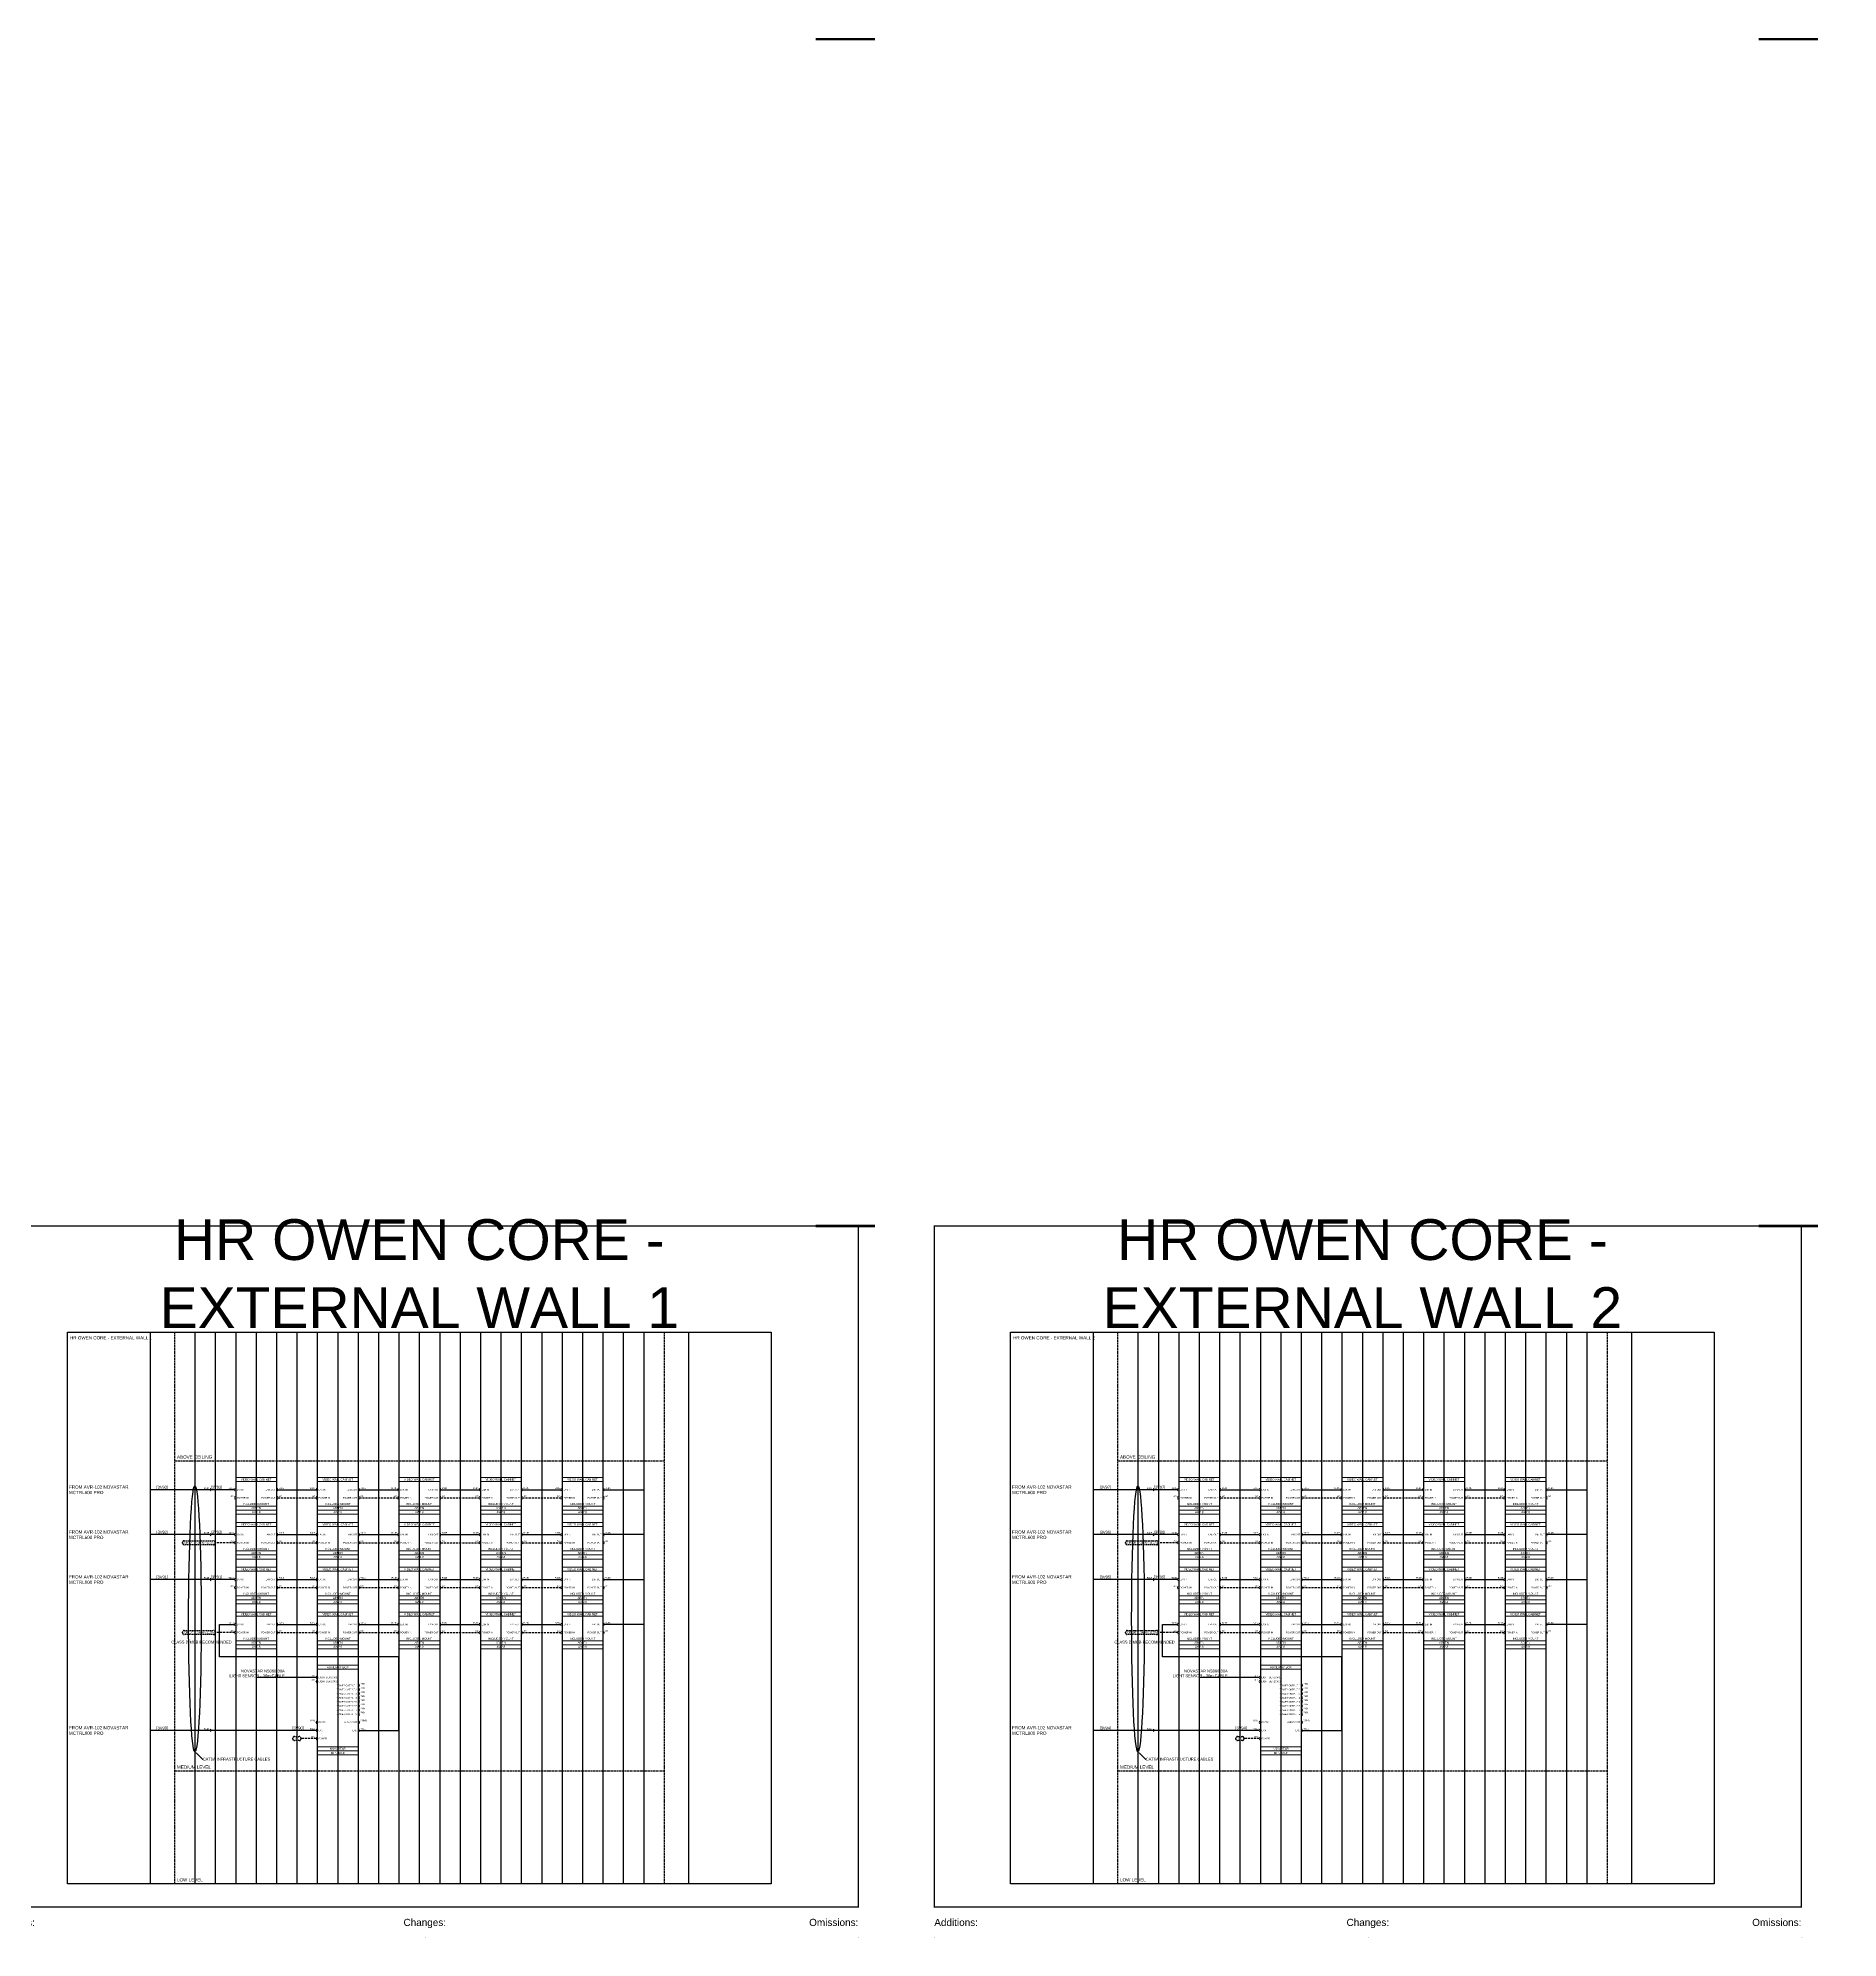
# Model space of a CAD drawing. Header units: millimetres. Extents: x -71336 to -35435, y -26189 to 22712.
# Drawn here: x -48688 to -46482, y -5716 to -3387 of the extents above; entities that cross this region are included whole.
import ezdxf
from ezdxf import colors
from ezdxf.entities.mleader import LeaderData, LeaderLine
from ezdxf.enums import TextEntityAlignment as Align
from ezdxf.math import Vec2, Vec3

# ---------------------------------------------------------------- set-up
doc = ezdxf.new("R2018")
doc.units = ezdxf.units.MM
doc.linetypes.add('DASHED', pattern=[0.75, 0.5, -0.25])
doc.linetypes.add('DASHED2', pattern=[0.375, 0.25, -0.125])
for name, color, linetype in [('SC - 3 Core Flex', 7, 'DASHED'), ('SC - Cat - Green - Data', 84, 'Continuous'), ('SC - Cat - Red - AV', 1, 'Continuous'), ('SC - Text', 7, 'Continuous'), ('Text', 7, 'Continuous')]:
    doc.layers.add(name, color=color, linetype=linetype)
doc.layers.add('SC - Equipment', color=7, linetype='Continuous', lineweight=13)
for name, color, linetype, plot in [('SC - Guides', 211, 'Continuous', False), ('SC - Titlesheet - Model', 250, 'Continuous', False), ('SC - Xlines', 252, 'Continuous', False)]:
    doc.layers.add(name, color=color, linetype=linetype, plot=plot)
doc.styles.add('ARIAL', font='arial.ttf')
doc.styles.get("Standard").update_dxf_attribs({"font": 'arial.ttf', "height": 35})

# ---------------------------------------------------------------- blocks, each defined once
blk = doc.blocks.new('*U189')
at = {"layer": 'SC - Guides', "color": 5, "ltscale": 5, "const_width": 2}
for points in [[(-415.5, 1287.4), (-465.5, 1287.4)], [(-415.5, 287), (-465.5, 287)]]:
    blk.add_lwpolyline(points, dxfattribs=at)
at = {"layer": 'SC - Titlesheet - Model', "color": 6, "ltscale": 5, "const_width": 1}
blk.add_lwpolyline([(-365.5, -287), (365.5, -287), (365.5, 287), (-365.5, 287)], close=True, dxfattribs=at)
at = {"ltscale": 5, "style": 'ARIAL'}
blk.add_text('Additions:', height=6, dxfattribs=at).set_placement((-365.5, -297), align=Align.TOP_LEFT)
blk.add_text('Changes:', height=6, dxfattribs=at).set_placement((0, -297), align=Align.TOP_CENTER)
blk.add_text('Omissions:', height=6, dxfattribs=at).set_placement((365.5, -297), align=Align.TOP_RIGHT)
at = {"layer": 'SC - Titlesheet - Model', "color": 5, "lineweight": 30, "ltscale": 5, "flags": 104}
blk.add_attdef('ADDITIONS', text='', height=5, dxfattribs=at).set_placement((-365.5, -312), align=Align.TOP_LEFT)
blk.add_attdef('CHANGES', text='', height=5, dxfattribs=at).set_placement((0, -312), align=Align.TOP_CENTER)
blk.add_attdef('OMISSIONS', text='', height=5, dxfattribs=at).set_placement((365.5, -312), align=Align.TOP_RIGHT)
blk = doc.blocks.new('NOVASTAR MFN300-B - SCHEMATIC')
at = {"layer": 'SC - Equipment'}
for p, q in [((-25, 0), (25, 0)), ((-25, -110), (-25, 0)), ((25, 0), (25, -110)), ((25, -5), (-25, -5)), ((25, -100), (-25, -100)), ((25, -100), (-25, -100)), ((25, -105), (-25, -105)), ((25, -105), (-25, -105)), ((25, -105), (-25, -105)), ((25, -110), (-25, -110))]:
    blk.add_line(p, q, dxfattribs=at)
at = {"layer": 'SC - Equipment', "const_width": 0.7}
for points in [[(-26.1, -15, 1), (-26.9, -15, 1)], [(-26.1, -20, 1), (-26.9, -20, 1)], [(26.1, -25, -1), (26.9, -25, -1)], [(26.1, -30, -1), (26.9, -30, -1)], [(26.1, -35, -1), (26.9, -35, -1)], [(26.1, -40, -1), (26.9, -40, -1)], [(26.1, -45, -1), (26.9, -45, -1)], [(-26.1, -70, 1), (-26.9, -70, 1)], [(26.1, -50, -1), (26.9, -50, -1)], [(26.1, -55, -1), (26.9, -55, -1)], [(26.1, -60, -1), (26.9, -60, -1)], [(26.1, -70, -1), (26.9, -70, -1)], [(-26.1, -80, 1), (-26.9, -80, 1)], [(-26.1, -90, 1), (-26.9, -90, 1)], [(26.1, -80, -1), (26.9, -80, -1)]]:
    blk.add_lwpolyline(points, format="xyb", close=True, dxfattribs=at)
at = {"layer": 'SC - Equipment'}
for centre, start, end in [((-26.5, -15), 270, 90), ((-26.5, -20), 270, 90), ((26.5, -25), 90, 270), ((26.5, -30), 90, 270), ((26.5, -35), 90, 270), ((26.5, -40), 90, 270), ((26.5, -45), 90, 270), ((-26.5, -70), 270, 90), ((26.5, -50), 90, 270), ((26.5, -55), 90, 270), ((26.5, -60), 90, 270), ((26.5, -70), 90, 270), ((-26.5, -80), 270, 90), ((-26.5, -90), 270, 90), ((26.5, -80), 90, 270)]:
    blk.add_arc(centre, 1.5, start, end, dxfattribs=at)
at = {"ltscale": 5}
for tag, p in [('DESCRIPTION', (0, -2.5)), ('MODEL', (0, -107.5)), ('MAKE', (0, -102.5))]:
    blk.add_attdef(tag, text='', height=2.5, dxfattribs=at).set_placement(p, align=Align.MIDDLE_CENTER)
at = {"ltscale": 5, "flags": 1}
for tag, p in [('ROOM_TYPE', (45, -5)), ('LOCATION', (45, -10)), ('RACK_EQUIPMENT_(Y/N)', (45, -15)), ('AMP(@240V)', (45, -40)), ('WATT', (45, -45)), ('IP_(Y/N)', (45, -30)), ('POE(WATT)', (45, -35)), ('WEIGHT(KG)', (45, -55)), ('TRANSFORMER_TAPS', (45, -60)), ('BTU/H', (45, -50))]:
    blk.add_attdef(tag, p, '', height=2.5, dxfattribs=at)
blk.add_attdef('BRACKET', text='', height=2.5, dxfattribs=at).set_placement((0, -97.5), align=Align.MIDDLE_CENTER)
at = {"layer": 'SC - Equipment', "ltscale": 5, "char_height": 2}
for s, insert, width, attachment_point in [('DIN', (-27.5, -13), 5.774, 6), ('DIN', (-27.5, -18), 5.774, 6), ('LIGHT SENSOR 1', (-23.5, -15), 23.5, 4), ('LIGHT SENSOR 2', (-23.5, -20), 23.5, 4), ('PHX', (27.7, -23), 7.175, 4), ('POWER OUTPUT 1', (23.5, -25), 28.762, 6), ('POWER OUTPUT 2', (23.5, -30), 26.242, 6), ('POWER OUTPUT 3', (23.5, -35), 26.679, 6), ('POWER OUTPUT 4', (23.5, -40), 29.967, 6), ('POWER OUTPUT 5', (23.5, -45), 27.337, 6), ('PHX', (27.7, -28), 7.175, 4), ('PHX', (27.7, -33), 7.175, 4), ('PHX', (27.7, -38), 5.862, 4), ('PHX', (27.7, -43), 7.175, 4), ('D9M', (-27.5, -68), 5.774, 6), ('RS232', (-23.5, -70), 23.5, 4), ('POWER OUTPUT 6', (23.5, -50), 28.652, 6), ('POWER OUTPUT 7', (23.5, -55), 27.337, 6), ('POWER OUTPUT 8', (23.5, -60), 28.652, 6), ('AUDIO OUT', (23.5, -70), 23.5, 6), ('3.5MM', (27.7, -68), 7.175, 4), ('PHX', (27.7, -48), 7.175, 4), ('PHX', (27.7, -53), 7.175, 4), ('PHX', (27.7, -58), 7.175, 4), ('RJ45', (-27.5, -78), 5.774, 6), ('IEC', (-27.5, -88), 5.774, 6), ('LAN', (-23.5, -80), 23.5, 4), ('POWER', (-23.5, -90), 23.5, 4), ('LAN', (23.5, -80), 23.5, 6), ('RJ45', (27.7, -78), 7.175, 4)]:
    blk.add_mtext(s, dxfattribs=dict(at, insert=insert, width=width, attachment_point=attachment_point))
blk = doc.blocks.new('ABSEN AW2.8 - SCHEMATIC')
at = {"layer": 'SC - Equipment'}
for p, q in [((-25, 0), (25, 0)), ((-25, -45), (-25, 0)), ((25, 0), (25, -45)), ((25, -5), (-25, -5)), ((25, -35), (-25, -35)), ((25, -35), (-25, -35)), ((25, -40), (-25, -40)), ((25, -40), (-25, -40)), ((25, -40), (-25, -40)), ((25, -45), (-25, -45))]:
    blk.add_line(p, q, dxfattribs=at)
at = {"layer": 'SC - Equipment', "const_width": 0.7}
for points in [[(-26.1, -15, 1), (-26.9, -15, 1)], [(26.1, -15, -1), (26.9, -15, -1)], [(-26.1, -25, 1), (-26.9, -25, 1)], [(26.1, -25, -1), (26.9, -25, -1)]]:
    blk.add_lwpolyline(points, format="xyb", close=True, dxfattribs=at)
at = {"layer": 'SC - Equipment'}
for centre, start, end in [((-26.5, -15), 270, 90), ((26.5, -15), 90, 270), ((-26.5, -25), 270, 90), ((26.5, -25), 90, 270)]:
    blk.add_arc(centre, 1.5, start, end, dxfattribs=at)
at = {"ltscale": 5}
for tag, p in [('DESCRIPTION', (0, -2.5)), ('BRACKET', (0, -32.5)), ('MODEL', (0, -42.5)), ('MAKE', (0, -37.5))]:
    blk.add_attdef(tag, text='', height=2.5, dxfattribs=at).set_placement(p, align=Align.MIDDLE_CENTER)
at = {"ltscale": 5, "flags": 1}
for tag, p in [('ROOM_TYPE', (45, -5)), ('LOCATION', (45, -10)), ('RACK_EQUIPMENT_(Y/N)', (45, -15)), ('AMP(@240V)', (45, -40)), ('WATT', (45, -45)), ('IP_(Y/N)', (45, -30)), ('POE(WATT)', (45, -35)), ('WEIGHT(KG)', (45, -55)), ('TRANSFORMER_TAPS', (45, -60)), ('BTU/H', (45, -50))]:
    blk.add_attdef(tag, p, '', height=2.5, dxfattribs=at)
at = {"layer": 'SC - Equipment', "ltscale": 5, "char_height": 2}
for s, insert, width, attachment_point in [('RJ45', (-27.5, -13), 5.774, 6), ('AC', (-27.5, -23), 5.774, 6), ('LAN IN', (-23.5, -15), 23.5, 4), ('LAN OUT', (23.5, -15), 23.5, 6), ('AC', (27.7, -23), 3.746, 4), ('RJ45', (27.7, -13), 3.746, 4), ('POWER IN', (-23.5, -25), 23.5, 4), ('POWER OUT', (23.5, -25), 23.5, 6)]:
    blk.add_mtext(s, dxfattribs=dict(at, insert=insert, width=width, attachment_point=attachment_point))

msp = doc.modelspace()

# ---------------------------------------------------------------- linework, layer by layer
at = {"color": 30, "linetype": 'DASHED2', "ltscale": 5}
for p, q in [((-48520.517, -4973.253), (-48520.517, -5649.498)), ((-47920.517, -4973.253), (-47920.517, -5649.498)), ((-47364.742, -4973.253), (-47364.742, -5649.498)), ((-46764.742, -4973.253), (-46764.742, -5649.498))]:
    msp.add_line(p, q, dxfattribs=at)
at = {"color": 31, "linetype": 'DASHED2', "ltscale": 5}
for p, q in [((-47920.517, -5131.375), (-48520.517, -5131.375)), ((-46764.742, -5131.375), (-47364.742, -5131.375)), ((-47920.517, -5511.375), (-48520.517, -5511.375)), ((-46764.742, -5511.375), (-47364.742, -5511.375))]:
    msp.add_line(p, q, dxfattribs=at)
at = {"ltscale": 5}
for points in [[(-48347.017, -5396.375), (-48420.517, -5396.375)], [(-47191.242, -5396.375), (-47264.742, -5396.375)]]:
    msp.add_lwpolyline(points, dxfattribs=at)
at = {"layer": 'SC - 3 Core Flex', "ltscale": 5}
for points in [[(-48394.017, -5176.375), (-48347.017, -5176.375)], [(-48294.017, -5176.375), (-48247.017, -5176.375)], [(-48194.017, -5176.375), (-48147.017, -5176.375)], [(-48094.017, -5176.375), (-48047.017, -5176.375)], [(-47238.242, -5176.375), (-47191.242, -5176.375)], [(-47138.242, -5176.375), (-47091.242, -5176.375)], [(-47038.242, -5176.375), (-46991.242, -5176.375)], [(-46938.242, -5176.375), (-46891.242, -5176.375)], [(-48447.017, -5231.375), (-48470.517, -5231.375)], [(-48394.017, -5231.375), (-48347.017, -5231.375)], [(-48294.017, -5231.375), (-48247.017, -5231.375)], [(-48194.017, -5231.375), (-48147.017, -5231.375)], [(-48094.017, -5231.375), (-48047.017, -5231.375)], [(-47291.242, -5231.375), (-47314.742, -5231.375)], [(-47238.242, -5231.375), (-47191.242, -5231.375)], [(-47138.242, -5231.375), (-47091.242, -5231.375)], [(-47038.242, -5231.375), (-46991.242, -5231.375)], [(-46938.242, -5231.375), (-46891.242, -5231.375)], [(-48394.017, -5286.375), (-48347.017, -5286.375)], [(-48294.017, -5286.375), (-48247.017, -5286.375)], [(-48194.017, -5286.375), (-48147.017, -5286.375)], [(-48094.017, -5286.375), (-48047.017, -5286.375)], [(-47238.242, -5286.375), (-47191.242, -5286.375)], [(-47138.242, -5286.375), (-47091.242, -5286.375)], [(-47038.242, -5286.375), (-46991.242, -5286.375)], [(-46938.242, -5286.375), (-46891.242, -5286.375)], [(-48447.017, -5341.375), (-48470.517, -5341.375)], [(-48394.017, -5341.375), (-48347.017, -5341.375)], [(-48294.017, -5341.375), (-48247.017, -5341.375)], [(-48194.017, -5341.375), (-48147.017, -5341.375)], [(-48094.017, -5341.375), (-48047.017, -5341.375)], [(-47291.242, -5341.375), (-47314.742, -5341.375)], [(-47238.242, -5341.375), (-47191.242, -5341.375)], [(-47138.242, -5341.375), (-47091.242, -5341.375)], [(-47038.242, -5341.375), (-46991.242, -5341.375)], [(-46938.242, -5341.375), (-46891.242, -5341.375)], [(-48347.017, -5471.375), (-48365.615, -5471.375)], [(-47191.242, -5471.375), (-47209.84, -5471.375)]]:
    msp.add_lwpolyline(points, dxfattribs=at)
at = {"layer": 'SC - 3 Core Flex', "ltscale": 3}
for points in [[(-48508.615, -5228.875), (-48472.615, -5228.875, -0.41421356), (-48470.615, -5230.875), (-48470.615, -5231.875, -0.41421356), (-48472.615, -5233.875), (-48508.615, -5233.875, -0.41421356), (-48510.615, -5231.875), (-48510.615, -5230.875, -0.41421356)], [(-47352.84, -5228.875), (-47316.84, -5228.875, -0.41421356), (-47314.84, -5230.875), (-47314.84, -5231.875, -0.41421356), (-47316.84, -5233.875), (-47352.84, -5233.875, -0.41421356), (-47354.84, -5231.875), (-47354.84, -5230.875, -0.41421356)], [(-48508.615, -5338.875), (-48472.615, -5338.875, -0.41421356), (-48470.615, -5340.875), (-48470.615, -5341.875, -0.41421356), (-48472.615, -5343.875), (-48508.615, -5343.875, -0.41421356), (-48510.615, -5341.875), (-48510.615, -5340.875, -0.41421356)], [(-47352.84, -5338.875), (-47316.84, -5338.875, -0.41421356), (-47314.84, -5340.875), (-47314.84, -5341.875, -0.41421356), (-47316.84, -5343.875), (-47352.84, -5343.875, -0.41421356), (-47354.84, -5341.875), (-47354.84, -5340.875, -0.41421356)], [(-48373.615, -5468.875), (-48367.615, -5468.875, -0.41421356), (-48365.615, -5470.875), (-48365.615, -5471.875, -0.41421356), (-48367.615, -5473.875), (-48373.615, -5473.875, -0.41421356), (-48375.615, -5471.875), (-48375.615, -5470.875, -0.41421356)], [(-47217.84, -5468.875), (-47211.84, -5468.875, -0.41421356), (-47209.84, -5470.875), (-47209.84, -5471.875, -0.41421356), (-47211.84, -5473.875), (-47217.84, -5473.875, -0.41421356), (-47219.84, -5471.875), (-47219.84, -5470.875, -0.41421356)]]:
    msp.add_lwpolyline(points, format="xyb", close=True, dxfattribs=at)
at = {"layer": 'SC - Cat - Green - Data', "ltscale": 5}
for points in [[(-48477.012, -5166.375), (-48550.513, -5166.375)], [(-47321.238, -5166.375), (-47394.739, -5166.375)], [(-48477.012, -5221.375), (-48550.513, -5221.375)], [(-47321.238, -5221.375), (-47394.739, -5221.375)], [(-48477.012, -5276.375), (-48550.513, -5276.375)], [(-47321.238, -5276.375), (-47394.739, -5276.375)], [(-48477.012, -5461.375), (-48550.513, -5461.333)], [(-47321.238, -5461.375), (-47394.739, -5461.333)]]:
    msp.add_lwpolyline(points, dxfattribs=at)
at = {"layer": 'SC - Cat - Red - AV', "ltscale": 5}
for points in [[(-48447.017, -5166.375), (-48475.512, -5166.375)], [(-48394.017, -5166.375), (-48347.017, -5166.375)], [(-48294.017, -5166.375), (-48247.017, -5166.375)], [(-48194.017, -5166.375), (-48147.017, -5166.375)], [(-48094.017, -5166.375), (-48047.017, -5166.375)], [(-47994.017, -5166.375), (-47945.517, -5166.375), (-47945.517, -5221.375), (-47994.017, -5221.375)], [(-47291.242, -5166.375), (-47319.738, -5166.375)], [(-47238.242, -5166.375), (-47191.242, -5166.375)], [(-47138.242, -5166.375), (-47091.242, -5166.375)], [(-47038.242, -5166.375), (-46991.242, -5166.375)], [(-46938.242, -5166.375), (-46891.242, -5166.375)], [(-46838.242, -5166.375), (-46789.742, -5166.375), (-46789.742, -5221.375), (-46838.242, -5221.375)], [(-48447.017, -5221.375), (-48475.512, -5221.375)], [(-48394.017, -5221.375), (-48347.017, -5221.375)], [(-48294.017, -5221.375), (-48247.017, -5221.375)], [(-48194.017, -5221.375), (-48147.017, -5221.375)], [(-48094.017, -5221.375), (-48047.017, -5221.375)], [(-47291.242, -5221.375), (-47319.738, -5221.375)], [(-47238.242, -5221.375), (-47191.242, -5221.375)], [(-47138.242, -5221.375), (-47091.242, -5221.375)], [(-47038.242, -5221.375), (-46991.242, -5221.375)], [(-46938.242, -5221.375), (-46891.242, -5221.375)], [(-48447.017, -5276.375), (-48475.512, -5276.375)], [(-48394.017, -5276.375), (-48347.017, -5276.375)], [(-48294.017, -5276.375), (-48247.017, -5276.375)], [(-48194.017, -5276.375), (-48147.017, -5276.375)], [(-48094.017, -5276.375), (-48047.017, -5276.375)], [(-47994.017, -5276.375), (-47945.517, -5276.375), (-47945.517, -5331.375), (-47994.017, -5331.375)], [(-47291.242, -5276.375), (-47319.738, -5276.375)], [(-47238.242, -5276.375), (-47191.242, -5276.375)], [(-47138.242, -5276.375), (-47091.242, -5276.375)], [(-47038.242, -5276.375), (-46991.242, -5276.375)], [(-46938.242, -5276.375), (-46891.242, -5276.375)], [(-46838.242, -5276.375), (-46789.742, -5276.375), (-46789.742, -5331.375), (-46838.242, -5331.375)], [(-48294.017, -5461.375), (-48245.517, -5461.375), (-48245.517, -5371.375), (-48465.517, -5371.375), (-48465.517, -5331.375), (-48447.017, -5331.375)], [(-48394.017, -5331.375), (-48347.017, -5331.375)], [(-48294.017, -5331.375), (-48247.017, -5331.375)], [(-48194.017, -5331.375), (-48147.017, -5331.375)], [(-48094.017, -5331.375), (-48047.017, -5331.375)], [(-47138.242, -5461.375), (-47089.742, -5461.375), (-47089.742, -5371.375), (-47309.742, -5371.375), (-47309.742, -5331.375), (-47291.242, -5331.375)], [(-47238.242, -5331.375), (-47191.242, -5331.375)], [(-47138.242, -5331.375), (-47091.242, -5331.375)], [(-47038.242, -5331.375), (-46991.242, -5331.375)], [(-46938.242, -5331.375), (-46891.242, -5331.375)], [(-48347.017, -5461.375), (-48475.512, -5461.375)], [(-47191.242, -5461.375), (-47319.738, -5461.375)]]:
    msp.add_lwpolyline(points, dxfattribs=at)
at = {"layer": 'SC - Equipment', "const_width": 0.7}
for points in [[(-48476.612, -5166.418, 1), (-48477.412, -5166.418, 1)], [(-47320.838, -5166.418, 1), (-47321.638, -5166.418, 1)], [(-48476.612, -5221.418, 1), (-48477.412, -5221.418, 1)], [(-47320.838, -5221.418, 1), (-47321.638, -5221.418, 1)], [(-48476.612, -5276.418, 1), (-48477.412, -5276.418, 1)], [(-47320.838, -5276.418, 1), (-47321.638, -5276.418, 1)], [(-48476.612, -5461.375, 1), (-48477.412, -5461.375, 1)], [(-47320.838, -5461.375, 1), (-47321.638, -5461.375, 1)]]:
    msp.add_lwpolyline(points, format="xyb", close=True, dxfattribs=at)
at = {"layer": 'SC - Equipment'}
for centre in [(-48477.012, -5166.418), (-47321.238, -5166.418), (-48477.012, -5221.418), (-47321.238, -5221.418), (-48477.012, -5276.418), (-47321.238, -5276.418), (-48477.012, -5461.375), (-47321.238, -5461.375)]:
    msp.add_arc(centre, 1.5, 270, 90, dxfattribs=at)
at = {"layer": 'SC - Text'}
for centre in [(-48495.517, -5324.584), (-47339.742, -5324.584)]:
    msp.add_ellipse(centre, major_axis=(0, -162.834), ratio=0.04757466, dxfattribs=at)
at = {"layer": 'SC - Xlines', "ltscale": 5, "transparency": 33554687}
for points in [[(-48651.654, -4973.253), (-47789.38, -4973.253), (-47789.38, -5649.498), (-48651.654, -5649.498)], [(-47495.879, -4973.253), (-46633.605, -4973.253), (-46633.605, -5649.498), (-47495.879, -5649.498)]]:
    msp.add_lwpolyline(points, close=True, dxfattribs=at)
at = {"layer": 'SC - Xlines', "ltscale": 5}
for points in [[(-48550.517, -4973.253), (-48550.517, -5649.498)], [(-48470.517, -4973.253), (-48470.517, -5649.498)], [(-48420.517, -4973.253), (-48420.517, -5649.498)], [(-48370.517, -4973.253), (-48370.517, -5649.498)], [(-48320.517, -4973.253), (-48320.517, -5649.498)], [(-48270.517, -4973.253), (-48270.517, -5649.498)], [(-48220.517, -4973.253), (-48220.517, -5649.498)], [(-48170.517, -4973.253), (-48170.517, -5649.498)], [(-48120.517, -4973.253), (-48120.517, -5649.498)], [(-48070.517, -4973.253), (-48070.517, -5649.498)], [(-48020.517, -4973.253), (-48020.517, -5649.498)], [(-47970.517, -4973.253), (-47970.517, -5649.498)], [(-47890.517, -4973.253), (-47890.517, -5649.498)], [(-47394.742, -4973.253), (-47394.742, -5649.498)], [(-47314.742, -4973.253), (-47314.742, -5649.498)], [(-47264.742, -4973.253), (-47264.742, -5649.498)], [(-47214.742, -4973.253), (-47214.742, -5649.498)], [(-47164.742, -4973.253), (-47164.742, -5649.498)], [(-47114.742, -4973.253), (-47114.742, -5649.498)], [(-47064.742, -4973.253), (-47064.742, -5649.498)], [(-47014.742, -4973.253), (-47014.742, -5649.498)], [(-46964.742, -4973.253), (-46964.742, -5649.498)], [(-46914.742, -4973.253), (-46914.742, -5649.498)], [(-46864.742, -4973.253), (-46864.742, -5649.498)], [(-46814.742, -4973.253), (-46814.742, -5649.498)], [(-46734.742, -4973.253), (-46734.742, -5649.498)]]:
    msp.add_lwpolyline(points, dxfattribs=at)
at = {"layer": 'SC - Xlines', "color": 250, "ltscale": 5}
for points in [[(-48495.517, -4973.253), (-48495.517, -5649.498)], [(-48445.517, -4973.253), (-48445.517, -5649.498)], [(-48395.517, -4973.253), (-48395.517, -5649.498)], [(-48345.517, -4973.253), (-48345.517, -5649.498)], [(-48295.517, -4973.253), (-48295.517, -5649.498)], [(-48245.517, -4973.253), (-48245.517, -5649.498)], [(-48195.517, -4973.253), (-48195.517, -5649.498)], [(-48145.517, -4973.253), (-48145.517, -5649.498)], [(-48095.517, -4973.253), (-48095.517, -5649.498)], [(-48045.517, -4973.253), (-48045.517, -5649.498)], [(-47995.517, -4973.253), (-47995.517, -5649.498)], [(-47945.517, -4973.253), (-47945.517, -5649.498)], [(-47339.742, -4973.253), (-47339.742, -5649.498)], [(-47289.742, -4973.253), (-47289.742, -5649.498)], [(-47239.742, -4973.253), (-47239.742, -5649.498)], [(-47189.742, -4973.253), (-47189.742, -5649.498)], [(-47139.742, -4973.253), (-47139.742, -5649.498)], [(-47089.742, -4973.253), (-47089.742, -5649.498)], [(-47039.742, -4973.253), (-47039.742, -5649.498)], [(-46989.742, -4973.253), (-46989.742, -5649.498)], [(-46939.742, -4973.253), (-46939.742, -5649.498)], [(-46889.742, -4973.253), (-46889.742, -5649.498)], [(-46839.742, -4973.253), (-46839.742, -5649.498)], [(-46789.742, -4973.253), (-46789.742, -5649.498)]]:
    msp.add_lwpolyline(points, dxfattribs=at)

# ---------------------------------------------------------------- block references
ref = msp.add_blockref('*U189', (-48213.817, -5260.478), dxfattribs=dict(xscale=1.453726663415115, yscale=1.453726663415115, zscale=1.453726663415115))
lines = msp.add_mtext('-', dxfattribs={"layer": 'SC - Titlesheet - Model', "color": 5, "ltscale": 5, "insert": (-48745.154, -5714.041), "char_height": 2.5, "attachment_point": 1})
ref.add_attrib('ADDITIONS', '', (-48745.154, -5714.041), dxfattribs={"flags": 104}).embed_mtext(lines)
lines = msp.add_mtext('-', dxfattribs={"layer": 'SC - Titlesheet - Model', "color": 5, "ltscale": 5, "insert": (-47682.48, -5714.041), "char_height": 2.5, "attachment_point": 1})
ref.add_attrib('OMISSIONS', '', (-47682.48, -5714.041), dxfattribs={"flags": 104}).embed_mtext(lines)
lines = msp.add_mtext('-', dxfattribs={"layer": 'SC - Titlesheet - Model', "color": 5, "ltscale": 5, "insert": (-48213.817, -5714.041), "char_height": 2.5, "attachment_point": 1})
ref.add_attrib('CHANGES', '', (-48213.817, -5714.041), dxfattribs={"flags": 104}).embed_mtext(lines)
ref = msp.add_blockref('*U189', (-47058.043, -5260.478), dxfattribs=dict(xscale=1.453726663415115, yscale=1.453726663415115, zscale=1.453726663415115))
lines = msp.add_mtext('-', dxfattribs={"layer": 'SC - Titlesheet - Model', "color": 5, "ltscale": 5, "insert": (-47589.38, -5714.041), "char_height": 2.5, "attachment_point": 1})
ref.add_attrib('ADDITIONS', '', (-47589.38, -5714.041), dxfattribs={"flags": 104}).embed_mtext(lines)
lines = msp.add_mtext('-', dxfattribs={"layer": 'SC - Titlesheet - Model', "color": 5, "ltscale": 5, "insert": (-46526.706, -5714.041), "char_height": 2.5, "attachment_point": 1})
ref.add_attrib('OMISSIONS', '', (-46526.706, -5714.041), dxfattribs={"flags": 104}).embed_mtext(lines)
lines = msp.add_mtext('-', dxfattribs={"layer": 'SC - Titlesheet - Model', "color": 5, "ltscale": 5, "insert": (-47058.043, -5714.041), "char_height": 2.5, "attachment_point": 1})
ref.add_attrib('CHANGES', '', (-47058.043, -5714.041), dxfattribs={"flags": 104}).embed_mtext(lines)
ref = msp.add_blockref('*U189', (-45902.268, -5260.478), dxfattribs=dict(xscale=1.453726663415115, yscale=1.453726663415115, zscale=1.453726663415115))
lines = msp.add_mtext('-', dxfattribs={"layer": 'SC - Titlesheet - Model', "color": 5, "ltscale": 5, "insert": (-46433.605, -5714.041), "char_height": 2.5, "attachment_point": 1})
ref.add_attrib('ADDITIONS', '', (-46433.605, -5714.041), dxfattribs={"flags": 104}).embed_mtext(lines)
lines = msp.add_mtext('-', dxfattribs={"layer": 'SC - Titlesheet - Model', "color": 5, "ltscale": 5, "insert": (-45370.931, -5714.041), "char_height": 2.5, "attachment_point": 1})
ref.add_attrib('OMISSIONS', '', (-45370.931, -5714.041), dxfattribs={"flags": 104}).embed_mtext(lines)
lines = msp.add_mtext('-', dxfattribs={"layer": 'SC - Titlesheet - Model', "color": 5, "ltscale": 5, "insert": (-45902.268, -5714.041), "char_height": 2.5, "attachment_point": 1})
ref.add_attrib('CHANGES', '', (-45902.268, -5714.041), dxfattribs={"flags": 104}).embed_mtext(lines)
at = {"ltscale": 5}
for name, p, values in [('ABSEN AW2.8 - SCHEMATIC', (-48420.517, -5151.375), {'DESCRIPTION': 'VIDEO WALL CABINET', 'MAKE': 'ABSEN', 'MODEL': 'AW2.8', 'BRACKET': 'INCLUDED MOUNT'}), ('ABSEN AW2.8 - SCHEMATIC', (-48320.517, -5151.375), {'DESCRIPTION': 'VIDEO WALL CABINET', 'MAKE': 'ABSEN', 'MODEL': 'AW2.8', 'BRACKET': 'INCLUDED MOUNT'}), ('ABSEN AW2.8 - SCHEMATIC', (-48220.517, -5151.375), {'DESCRIPTION': 'VIDEO WALL CABINET', 'MAKE': 'ABSEN', 'MODEL': 'AW2.8', 'BRACKET': 'INCLUDED MOUNT'}), ('ABSEN AW2.8 - SCHEMATIC', (-48120.517, -5151.375), {'DESCRIPTION': 'VIDEO WALL CABINET', 'MAKE': 'ABSEN', 'MODEL': 'AW2.8', 'BRACKET': 'INCLUDED MOUNT'}), ('ABSEN AW2.8 - SCHEMATIC', (-48020.517, -5151.375), {'DESCRIPTION': 'VIDEO WALL CABINET', 'MAKE': 'ABSEN', 'MODEL': 'AW2.8', 'BRACKET': 'INCLUDED MOUNT'}), ('ABSEN AW2.8 - SCHEMATIC', (-47264.742, -5151.375), {'DESCRIPTION': 'VIDEO WALL CABINET', 'MAKE': 'ABSEN', 'MODEL': 'AW2.8', 'BRACKET': 'INCLUDED MOUNT'}), ('ABSEN AW2.8 - SCHEMATIC', (-47164.742, -5151.375), {'DESCRIPTION': 'VIDEO WALL CABINET', 'MAKE': 'ABSEN', 'MODEL': 'AW2.8', 'BRACKET': 'INCLUDED MOUNT'}), ('ABSEN AW2.8 - SCHEMATIC', (-47064.742, -5151.375), {'DESCRIPTION': 'VIDEO WALL CABINET', 'MAKE': 'ABSEN', 'MODEL': 'AW2.8', 'BRACKET': 'INCLUDED MOUNT'}), ('ABSEN AW2.8 - SCHEMATIC', (-46964.742, -5151.375), {'DESCRIPTION': 'VIDEO WALL CABINET', 'MAKE': 'ABSEN', 'MODEL': 'AW2.8', 'BRACKET': 'INCLUDED MOUNT'}), ('ABSEN AW2.8 - SCHEMATIC', (-46864.742, -5151.375), {'DESCRIPTION': 'VIDEO WALL CABINET', 'MAKE': 'ABSEN', 'MODEL': 'AW2.8', 'BRACKET': 'INCLUDED MOUNT'}), ('ABSEN AW2.8 - SCHEMATIC', (-48420.517, -5206.375), {'DESCRIPTION': 'VIDEO WALL CABINET', 'MAKE': 'ABSEN', 'MODEL': 'AW2.8', 'BRACKET': 'INCLUDED MOUNT'}), ('ABSEN AW2.8 - SCHEMATIC', (-48320.517, -5206.375), {'DESCRIPTION': 'VIDEO WALL CABINET', 'MAKE': 'ABSEN', 'MODEL': 'AW2.8', 'BRACKET': 'INCLUDED MOUNT'}), ('ABSEN AW2.8 - SCHEMATIC', (-48220.517, -5206.375), {'DESCRIPTION': 'VIDEO WALL CABINET', 'MAKE': 'ABSEN', 'MODEL': 'AW2.8', 'BRACKET': 'INCLUDED MOUNT'}), ('ABSEN AW2.8 - SCHEMATIC', (-48120.517, -5206.375), {'DESCRIPTION': 'VIDEO WALL CABINET', 'MAKE': 'ABSEN', 'MODEL': 'AW2.8', 'BRACKET': 'INCLUDED MOUNT'}), ('ABSEN AW2.8 - SCHEMATIC', (-48020.517, -5206.375), {'DESCRIPTION': 'VIDEO WALL CABINET', 'MAKE': 'ABSEN', 'MODEL': 'AW2.8', 'BRACKET': 'INCLUDED MOUNT'}), ('ABSEN AW2.8 - SCHEMATIC', (-47264.742, -5206.375), {'DESCRIPTION': 'VIDEO WALL CABINET', 'MAKE': 'ABSEN', 'MODEL': 'AW2.8', 'BRACKET': 'INCLUDED MOUNT'}), ('ABSEN AW2.8 - SCHEMATIC', (-47164.742, -5206.375), {'DESCRIPTION': 'VIDEO WALL CABINET', 'MAKE': 'ABSEN', 'MODEL': 'AW2.8', 'BRACKET': 'INCLUDED MOUNT'}), ('ABSEN AW2.8 - SCHEMATIC', (-47064.742, -5206.375), {'DESCRIPTION': 'VIDEO WALL CABINET', 'MAKE': 'ABSEN', 'MODEL': 'AW2.8', 'BRACKET': 'INCLUDED MOUNT'}), ('ABSEN AW2.8 - SCHEMATIC', (-46964.742, -5206.375), {'DESCRIPTION': 'VIDEO WALL CABINET', 'MAKE': 'ABSEN', 'MODEL': 'AW2.8', 'BRACKET': 'INCLUDED MOUNT'}), ('ABSEN AW2.8 - SCHEMATIC', (-46864.742, -5206.375), {'DESCRIPTION': 'VIDEO WALL CABINET', 'MAKE': 'ABSEN', 'MODEL': 'AW2.8', 'BRACKET': 'INCLUDED MOUNT'}), ('ABSEN AW2.8 - SCHEMATIC', (-48420.517, -5261.375), {'DESCRIPTION': 'VIDEO WALL CABINET', 'MAKE': 'ABSEN', 'MODEL': 'AW2.8', 'BRACKET': 'INCLUDED MOUNT'}), ('ABSEN AW2.8 - SCHEMATIC', (-48320.517, -5261.375), {'DESCRIPTION': 'VIDEO WALL CABINET', 'MAKE': 'ABSEN', 'MODEL': 'AW2.8', 'BRACKET': 'INCLUDED MOUNT'}), ('ABSEN AW2.8 - SCHEMATIC', (-48220.517, -5261.375), {'DESCRIPTION': 'VIDEO WALL CABINET', 'MAKE': 'ABSEN', 'MODEL': 'AW2.8', 'BRACKET': 'INCLUDED MOUNT'}), ('ABSEN AW2.8 - SCHEMATIC', (-48120.517, -5261.375), {'DESCRIPTION': 'VIDEO WALL CABINET', 'MAKE': 'ABSEN', 'MODEL': 'AW2.8', 'BRACKET': 'INCLUDED MOUNT'}), ('ABSEN AW2.8 - SCHEMATIC', (-48020.517, -5261.375), {'DESCRIPTION': 'VIDEO WALL CABINET', 'MAKE': 'ABSEN', 'MODEL': 'AW2.8', 'BRACKET': 'INCLUDED MOUNT'}), ('ABSEN AW2.8 - SCHEMATIC', (-47264.742, -5261.375), {'DESCRIPTION': 'VIDEO WALL CABINET', 'MAKE': 'ABSEN', 'MODEL': 'AW2.8', 'BRACKET': 'INCLUDED MOUNT'}), ('ABSEN AW2.8 - SCHEMATIC', (-47164.742, -5261.375), {'DESCRIPTION': 'VIDEO WALL CABINET', 'MAKE': 'ABSEN', 'MODEL': 'AW2.8', 'BRACKET': 'INCLUDED MOUNT'}), ('ABSEN AW2.8 - SCHEMATIC', (-47064.742, -5261.375), {'DESCRIPTION': 'VIDEO WALL CABINET', 'MAKE': 'ABSEN', 'MODEL': 'AW2.8', 'BRACKET': 'INCLUDED MOUNT'}), ('ABSEN AW2.8 - SCHEMATIC', (-46964.742, -5261.375), {'DESCRIPTION': 'VIDEO WALL CABINET', 'MAKE': 'ABSEN', 'MODEL': 'AW2.8', 'BRACKET': 'INCLUDED MOUNT'}), ('ABSEN AW2.8 - SCHEMATIC', (-46864.742, -5261.375), {'DESCRIPTION': 'VIDEO WALL CABINET', 'MAKE': 'ABSEN', 'MODEL': 'AW2.8', 'BRACKET': 'INCLUDED MOUNT'}), ('ABSEN AW2.8 - SCHEMATIC', (-48420.517, -5316.375), {'DESCRIPTION': 'VIDEO WALL CABINET', 'MAKE': 'ABSEN', 'MODEL': 'AW2.8', 'BRACKET': 'INCLUDED MOUNT'}), ('ABSEN AW2.8 - SCHEMATIC', (-48320.517, -5316.375), {'DESCRIPTION': 'VIDEO WALL CABINET', 'MAKE': 'ABSEN', 'MODEL': 'AW2.8', 'BRACKET': 'INCLUDED MOUNT'}), ('ABSEN AW2.8 - SCHEMATIC', (-48220.517, -5316.375), {'DESCRIPTION': 'VIDEO WALL CABINET', 'MAKE': 'ABSEN', 'MODEL': 'AW2.8', 'BRACKET': 'INCLUDED MOUNT'}), ('ABSEN AW2.8 - SCHEMATIC', (-48120.517, -5316.375), {'DESCRIPTION': 'VIDEO WALL CABINET', 'MAKE': 'ABSEN', 'MODEL': 'AW2.8', 'BRACKET': 'INCLUDED MOUNT'}), ('ABSEN AW2.8 - SCHEMATIC', (-48020.517, -5316.375), {'DESCRIPTION': 'VIDEO WALL CABINET', 'MAKE': 'ABSEN', 'MODEL': 'AW2.8', 'BRACKET': 'INCLUDED MOUNT'}), ('ABSEN AW2.8 - SCHEMATIC', (-47264.742, -5316.375), {'DESCRIPTION': 'VIDEO WALL CABINET', 'MAKE': 'ABSEN', 'MODEL': 'AW2.8', 'BRACKET': 'INCLUDED MOUNT'}), ('ABSEN AW2.8 - SCHEMATIC', (-47164.742, -5316.375), {'DESCRIPTION': 'VIDEO WALL CABINET', 'MAKE': 'ABSEN', 'MODEL': 'AW2.8', 'BRACKET': 'INCLUDED MOUNT'}), ('ABSEN AW2.8 - SCHEMATIC', (-47064.742, -5316.375), {'DESCRIPTION': 'VIDEO WALL CABINET', 'MAKE': 'ABSEN', 'MODEL': 'AW2.8', 'BRACKET': 'INCLUDED MOUNT'}), ('ABSEN AW2.8 - SCHEMATIC', (-46964.742, -5316.375), {'DESCRIPTION': 'VIDEO WALL CABINET', 'MAKE': 'ABSEN', 'MODEL': 'AW2.8', 'BRACKET': 'INCLUDED MOUNT'}), ('ABSEN AW2.8 - SCHEMATIC', (-46864.742, -5316.375), {'DESCRIPTION': 'VIDEO WALL CABINET', 'MAKE': 'ABSEN', 'MODEL': 'AW2.8', 'BRACKET': 'INCLUDED MOUNT'}), ('NOVASTAR MFN300-B - SCHEMATIC', (-48320.517, -5381.375), {'DESCRIPTION': 'AUXILIARY BOX', 'MAKE': 'NOVASTAR', 'MODEL': 'MFN300-B'}), ('NOVASTAR MFN300-B - SCHEMATIC', (-47164.742, -5381.375), {'DESCRIPTION': 'AUXILIARY BOX', 'MAKE': 'NOVASTAR', 'MODEL': 'MFN300-B'})]:
    msp.add_blockref(name, p, dxfattribs=at).add_auto_attribs(values)

# ---------------------------------------------------------------- texts
at = {"layer": 'SC - Equipment', "ltscale": 5, "char_height": 2, "width": 5.77361, "attachment_point": 6}
for insert in [(-48478.012, -5164.375), (-47322.238, -5164.375), (-48478.012, -5219.375), (-47322.238, -5219.375), (-48478.012, -5274.375), (-47322.238, -5274.375), (-48478.012, -5459.333), (-47322.238, -5459.333)]:
    msp.add_mtext('RJ45', dxfattribs=dict(at, insert=insert))
at = {"layer": 'SC - Text', "style": 'ARIAL'}
for s, insert, char_height, attachment_point in [('HR OWEN CORE - \\PEXTERNAL WALL 1', (-48220.517, -4968.253), 50, 8), ('HR OWEN CORE - \\PEXTERNAL WALL 2', (-47064.742, -4968.253), 50, 8), ('ABOVE CEILING', (-48517.517, -5128.375), 4, 7), ('ABOVE CEILING', (-47361.742, -5128.375), 4, 7), ('MEDIUM LEVEL', (-48517.517, -5508.375), 4, 7), ('MEDIUM LEVEL', (-47361.742, -5508.375), 4, 7), ('LOW LEVEL', (-48517.517, -5646.498), 4, 7), ('LOW LEVEL', (-47361.742, -5646.498), 4, 7)]:
    msp.add_mtext(s, dxfattribs=dict(at, insert=insert, char_height=char_height, attachment_point=attachment_point))
at = {"layer": 'SC - Text', "char_height": 4, "width": 104.71098, "attachment_point": 1, "style": 'ARIAL'}
for s, insert in [('HR OWEN CORE - EXTERNAL WALL 1', (-48648.654, -4978.253)), ('HR OWEN CORE - EXTERNAL WALL 2', (-47492.879, -4978.253))]:
    msp.add_mtext(s, dxfattribs=dict(at, insert=insert))
at = {"layer": 'SC - Text'}
for s, insert, char_height, width, attachment_point in [('FROM AVR-102 NOVASTAR MCTRL600 PRO', (-48649.868, -5166.499), 4, 98.73482, 4), ('[3V93]', (-48535.518, -5166.166), 3.5, 11.27729, 8), ('[3V93]', (-48462.017, -5166.175), 3.5, 14.6761, 9), ('FROM AVR-102 NOVASTAR MCTRL600 PRO', (-47494.094, -5166.499), 4, 98.73482, 4), ('[3V97]', (-47379.744, -5166.166), 3.5, 9.27287, 8), ('[3V97]', (-47306.242, -5166.175), 3.5, 14.6761, 9), ('FROM AVR-102 NOVASTAR MCTRL600 PRO', (-48649.868, -5221.499), 4, 98.73482, 4), ('[3V92]', (-48535.518, -5221.166), 3.5, 11.27729, 8), ('[3V92]', (-48462.017, -5221.175), 3.5, 14.6761, 9), ('FROM AVR-102 NOVASTAR MCTRL600 PRO', (-47494.094, -5221.499), 4, 98.73482, 4), ('[3V96]', (-47379.744, -5221.166), 3.5, 11.27729, 8), ('[3V96]', (-47306.242, -5221.175), 3.5, 14.6761, 9), ('FROM AVR-102 NOVASTAR MCTRL600 PRO', (-48649.868, -5276.499), 4, 98.73482, 4), ('[3V91]', (-48535.518, -5276.166), 3.5, 11.27729, 8), ('[3V91]', (-48462.017, -5276.175), 3.5, 14.6761, 9), ('FROM AVR-102 NOVASTAR MCTRL600 PRO', (-47494.094, -5276.499), 4, 98.73482, 4), ('[3V95]', (-47379.744, -5276.166), 3.5, 11.27729, 8), ('[3V95]', (-47306.242, -5276.175), 3.5, 14.6761, 9), ('CLASS D MCB RECOMMENDED', (-48450.517, -5351.375), 3.5, 134.02561, 3), ('CLASS D MCB RECOMMENDED', (-47294.742, -5351.375), 3.5, 134.02561, 3), ('NOVASTAR NS060-30A\\PLIGHT SENSOR - 30m CABLE', (-48385.517, -5396.175), 3.5, 96.37054, 9), ('NOVASTAR NS060-30A\\PLIGHT SENSOR - 30m CABLE', (-47229.742, -5396.175), 3.5, 96.37054, 9), ('FROM AVR-102 NOVASTAR MCTRL600 PRO', (-48649.868, -5461.457), 4, 98.73482, 4), ('[3V90]', (-48535.518, -5461.14), 3.5, 11.27729, 8), ('[3V90]', (-48362.017, -5461.175), 3.5, 14.6761, 9), ('FROM AVR-102 NOVASTAR MCTRL600 PRO', (-47494.094, -5461.457), 4, 98.73482, 4), ('[3V94]', (-47379.744, -5461.14), 3.5, 11.27729, 8), ('[3V94]', (-47206.242, -5461.175), 3.5, 14.6761, 9)]:
    msp.add_mtext(s, dxfattribs=dict(at, insert=insert, char_height=char_height, width=width, attachment_point=attachment_point))
at = {"layer": 'Text', "char_height": 2, "width": 143.97126, "attachment_point": 5}
for s, insert in [('CIRCUIT 2 - 2480W / 11.27A', (-48490.615, -5231.375)), ('CIRCUIT 2 - 2480W / 11.27A', (-47334.84, -5231.375)), ('CIRCUIT 1 - 2480W / 11.27A', (-48490.615, -5341.375)), ('CIRCUIT 1 - 2480W / 11.27A', (-47334.84, -5341.375)), ('AC', (-48370.415, -5471.375)), ('AC', (-47214.64, -5471.375))]:
    msp.add_mtext(s, dxfattribs=dict(at, insert=insert))

# ---------------------------------------------------------------- leaders
at = {"layer": 'SC - Text'}
ml = msp.add_multileader_mtext('Standard', dxfattribs=at)
ml.set_content('CAT6A INFRASTRUCTURE CABLES', color=256)
ml.set_leader_properties()
ml.build(insert=Vec2(0, 0))
ml.multileader.update_dxf_attribs({"dogleg_length": 0.36, "arrow_head_size": 2})
ctx = ml.context
ctx.base_point, ctx.char_height, ctx.arrow_head_size, ctx.landing_gap_size, ctx.plane_origin = Vec3(-48485.982, -5496.592), 3.5, 2, 0.09, Vec3(-48495.517, -5487.418)
notes = []
notes.append((ctx, [(0, (1, 1, 0), (-48486.342, -5496.592), (1, 0), 0.36, [(0, [(-48495.517, -5487.418)], 0, [])])]))
ctx.mtext.insert, ctx.mtext.flow_direction = Vec3(-48485.892, -5494.813), 5
ml = msp.add_multileader_mtext('Standard', dxfattribs=at)
ml.set_content('CAT6A INFRASTRUCTURE CABLES', color=256)
ml.set_leader_properties()
ml.build(insert=Vec2(0, 0))
ml.multileader.update_dxf_attribs({"dogleg_length": 0.36, "arrow_head_size": 2})
ctx = ml.context
ctx.base_point, ctx.char_height, ctx.arrow_head_size, ctx.landing_gap_size, ctx.plane_origin = Vec3(-47330.208, -5496.592), 3.5, 2, 0.09, Vec3(-47339.742, -5487.418)
notes.append((ctx, [(0, (1, 1, 0), (-47330.568, -5496.592), (1, 0), 0.36, [(0, [(-47339.742, -5487.418)], 0, [])])]))
ctx.mtext.insert, ctx.mtext.flow_direction = Vec3(-47330.118, -5494.813), 5
for ctx, leaders in notes:
    for number, flags, end, landing, length, lines in leaders:
        leader = LeaderData()
        leader.index, (leader.has_last_leader_line, leader.has_dogleg_vector, leader.attachment_direction) = number, flags
        leader.last_leader_point, leader.dogleg_vector, leader.dogleg_length = Vec3(end), Vec3(landing), length
        for number, points, colour, breaks in lines:
            line = LeaderLine()
            line.index, line.vertices, line.color, line.breaks = number, Vec3.list(points), colors.encode_raw_color(colour), breaks
            leader.lines.append(line)
        ctx.leaders.append(leader)

doc.saveas('drawing.dxf')
